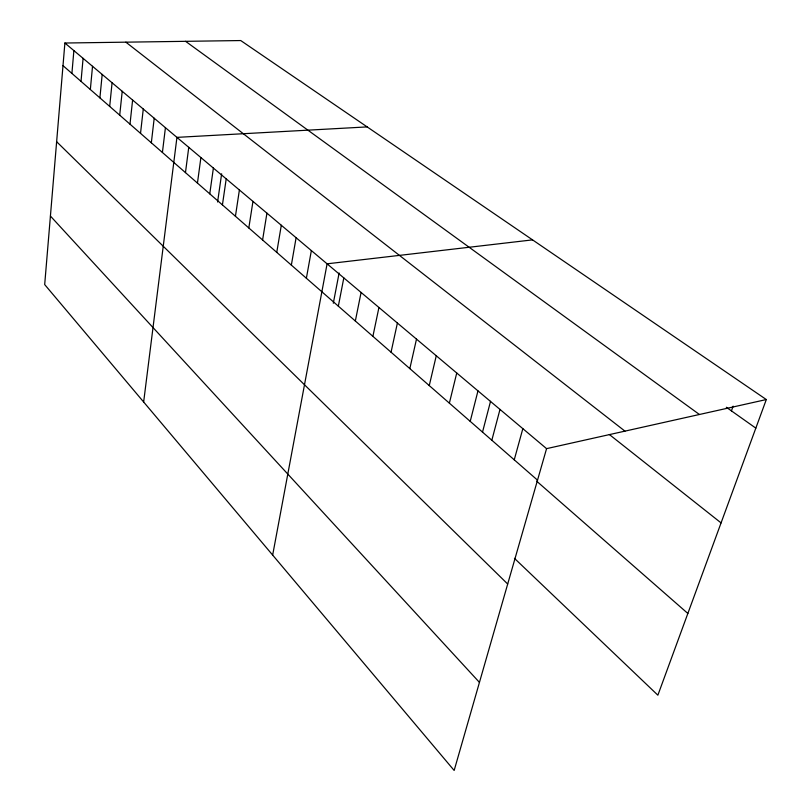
<?xml version="1.0" encoding="UTF-8"?>
<svg xmlns="http://www.w3.org/2000/svg" width="811" height="811" viewBox="0 0 811 811"><rect width="100%" height="100%" fill="white"/><g stroke="black" fill="none" stroke-linecap="round" stroke-linejoin="round"><path stroke-width="1.22" d="M766.314 399.549L240.735 40.55L64.89 43.024L44.686 284.58L454.16 770.45L546.573 448.645L766.314 399.549L657.873 695.189L514.448 558.343M71.905 73.406L73.882 50.596M81.019 81.364L83.097 58.351M90.345 89.514L92.525 66.289M99.905 97.867L102.186 74.43M109.688 106.413L112.08 82.763M119.714 115.172L122.218 91.298M129.993 124.154L132.609 100.047M140.526 133.349L143.273 109.029M151.333 142.787L154.202 118.234M162.413 152.468L165.424 127.682M143.648 402.003L176.94 137.373L367.16 126.901M185.466 172.611L188.76 147.328M197.448 183.083L200.905 157.557M209.765 193.839L213.384 168.059M217.601 201.99L221.636 173.828M222.427 204.899L226.208 178.866M235.433 216.263L239.397 189.967M248.815 227.952L252.961 201.392M262.592 239.985L266.931 213.151M276.754 252.363L281.305 225.255M291.352 265.106L296.106 237.724M306.376 278.234L311.363 250.579M272.658 555.089L327.097 263.818L532.543 239.874M333.311 303.233L339.12 272.993M338.339 306.152L343.813 277.899M355.34 321.004L361.088 292.447M372.898 336.342L378.94 307.481M391.054 352.207L397.4 323.021M409.829 368.61L416.499 339.11M429.262 385.58L436.267 355.755M449.375 403.148L456.745 372.999M470.218 421.365L477.973 390.872M482.474 432.304L490.543 401.283M491.831 440.241L499.992 409.413M514.245 459.827L522.842 428.654M731.441 410.873L733.114 406.159M726.311 407.244L755.832 428.137M185.567 41.32L699.427 414.492M125.847 42.162L624.946 431.138M609.365 434.524L721.07 522.902M64.89 43.024L546.573 448.645M62.994 65.63L537.521 480.153M536.608 481.126L687.86 613.461M56.638 141.712L507.696 584.032M50.424 216.061L479.453 682.396"/></g></svg>
